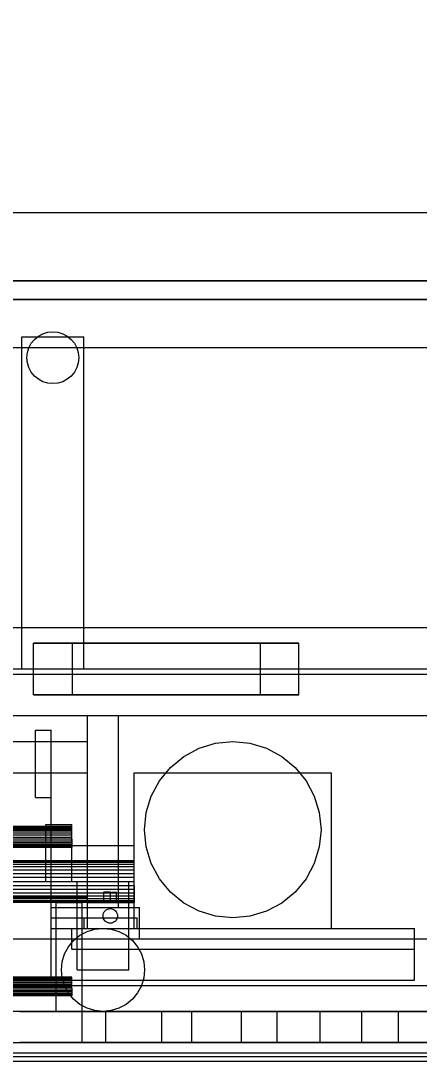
# Model space of a CAD drawing. Header units: millimetres. Extents: x -191664 to 191490, y -197311 to 10263.
# Drawn here: x 2751 to 3135, y -138529 to -137525 of the extents above; entities that cross this region are included whole.
import ezdxf

# ---------------------------------------------------------------- set-up
doc = ezdxf.new("R2010")
doc.units = ezdxf.units.MM
doc.layers.add('DET_secador_frontal', color=7, linetype='Continuous', lineweight=0)
doc.layers.add('R15_COTAS_TRANSPORTE_P', color=1, linetype='Continuous', lineweight=0)
doc.dimstyles.new('PLANTA_20', dxfattribs={"dimtxt": 50, "dimasz": 30, "dimexe": 30, "dimexo": 16, "dimgap": 20, "dimtad": 1, "dimtih": 1, "dimtoh": 1, "dimdec": 1, "dimzin": 0, "dimdsep": 46, "dimcen": 0.09, "dimadec": 0, "dimazin": 0, "dimtfac": 1, "dimtdec": 4, "dimtofl": 0, "dimtmove": 0, "dimatfit": 3, "dimfxl": 1, "dimtolj": 1, "dimtzin": 0, "dimarcsym": 0})

# ---------------------------------------------------------------- blocks, each defined once
blk = doc.blocks.new('*D133')
at = {"layer": 'Defpoints', "color": 0, "transparency": 16777216}
for p in [(439.7, -194148), (217.9, -194406.1), (-500, -194490), (-500, -194490), (500, -194490)]:
    blk.add_point(p, dxfattribs=at)
at = {"layer": 'R15_COTAS_TRANSPORTE_P', "color": 0, "lineweight": -2, "transparency": 16777216}
blk.add_arc((-500, -194490), 722.8, 2.3783, 17.6217, dxfattribs=at)
at = {"layer": 'R15_COTAS_TRANSPORTE_P', "color": 0, "transparency": 16777216}
for points in [[(184.1, -194272.8), (193.6, -194269.6), (179.2, -194242.8)], [(227.1, -194459.9), (217.2, -194460.1), (222.8, -194490)]]:
    blk.add_solid(points, dxfattribs=at)

msp = doc.modelspace()

# ---------------------------------------------------------------- linework, layer by layer
at = {"layer": 'DET_secador_frontal', "color": 33, "true_color": 0xb6a25b}
for p, q in [((1950, -137710), (3762, -137710)), ((1950, -137840), (3762, -137840))]:
    msp.add_line(p, q, dxfattribs=at)
at = {"layer": 'DET_secador_frontal', "color": 253, "true_color": 0xa1afb6}
for p, q in [((3528.93, -137776), (2495.86, -137776)), ((2504.14, -137776), (3537.2, -137776)), ((2495.86, -137794), (3528.93, -137794)), ((3537.2, -137794), (2504.14, -137794))]:
    msp.add_line(p, q, dxfattribs=at)
at = {"layer": 'DET_secador_frontal', "color": 253, "true_color": 0xa6b3ba}
for p, q in [((2751.68, -137830), (2811.68, -137830)), ((2751.68, -138150), (2751.68, -137830)), ((2811.68, -138150), (2811.68, -137830)), ((2590, -138110), (3200, -138110)), ((2590, -138150), (3200, -138150)), ((2751.68, -138150), (2811.68, -138150)), ((2590, -138155), (3200, -138155)), ((2590, -138195), (3200, -138195)), ((2185, -138220), (2815, -138220)), ((2815, -138250), (2815, -138220)), ((2185, -138250), (2815, -138250)), ((2780, -138250), (2815, -138250)), ((2780, -138370), (2780, -138250)), ((2815, -138370), (2815, -138250)), ((2775, -138300), (2800, -138300)), ((2775, -138355), (2775, -138300)), ((2800, -138355), (2800, -138300)), ((2185, -138355), (2815, -138355)), ((2775, -138355), (2800, -138355)), ((2805, -138355), (2855, -138355)), ((2805, -138440), (2805, -138355)), ((2815, -138370), (2815, -138355)), ((2855, -138440), (2855, -138355)), ((2185, -138370), (2815, -138370)), ((2780, -138370), (2815, -138370)), ((2780, -138380), (2865, -138380)), ((2780, -138410), (2780, -138380)), ((2785, -138375), (2810, -138375)), ((2785, -138480), (2785, -138375)), ((2810, -138480), (2810, -138375)), ((2815, -138375), (2860, -138375)), ((2815, -138390), (2815, -138375)), ((2860, -138390), (2860, -138375)), ((2865, -138410), (2865, -138380)), ((2812, -138390), (2863, -138390)), ((2812, -138400), (2812, -138390)), ((2815, -138390), (2860, -138390)), ((2863, -138400), (2863, -138390)), ((2780, -138400), (3130, -138400)), ((2780, -138450), (2780, -138400)), ((2800, -138400), (3130, -138400)), ((2800, -138420), (2800, -138400)), ((2812, -138400), (2863, -138400)), ((3130, -138420), (3130, -138400)), ((3130, -138450), (3130, -138400)), ((800, -138410), (4200, -138410)), ((2780, -138410), (2865, -138410)), ((2800, -138420), (3130, -138420)), ((2805, -138440), (2855, -138440)), ((2780, -138450), (3130, -138450)), ((1200, -138455), (3800, -138455)), ((2785, -138480), (2810, -138480)), ((800, -138510), (4200, -138510))]:
    msp.add_line(p, q, dxfattribs=at)
at = {"layer": 'DET_secador_frontal', "color": 149, "true_color": 0x343e42}
for p, q in [((2764.01, -137832.32), (2767.79, -137829.21)), ((2767.79, -137829.21), (2772.12, -137826.9)), ((2772.12, -137826.9), (2776.81, -137825.48)), ((2776.81, -137825.48), (2781.68, -137825)), ((2781.68, -137825), (2786.56, -137825.48)), ((2786.56, -137825.48), (2791.25, -137826.9)), ((2791.25, -137826.9), (2795.57, -137829.21)), ((2795.57, -137829.21), (2799.36, -137832.32)), ((2757.16, -137845.12), (2758.59, -137840.43)), ((2758.59, -137840.43), (2760.9, -137836.11)), ((2760.9, -137836.11), (2764.01, -137832.32)), ((2799.36, -137832.32), (2802.47, -137836.11)), ((2802.47, -137836.11), (2804.78, -137840.43)), ((2804.78, -137840.43), (2806.2, -137845.12)), ((2756.68, -137850), (2757.16, -137845.12)), ((2757.16, -137854.88), (2756.68, -137850)), ((2806.2, -137845.12), (2806.68, -137850)), ((2806.68, -137850), (2806.2, -137854.88)), ((2758.59, -137859.57), (2757.16, -137854.88)), ((2760.9, -137863.89), (2758.59, -137859.57)), ((2804.78, -137859.57), (2802.47, -137863.89)), ((2806.2, -137854.88), (2804.78, -137859.57)), ((2764.01, -137867.68), (2760.9, -137863.89)), ((2767.79, -137870.79), (2764.01, -137867.68)), ((2772.12, -137873.1), (2767.79, -137870.79)), ((2795.57, -137870.79), (2791.25, -137873.1)), ((2799.36, -137867.68), (2795.57, -137870.79)), ((2802.47, -137863.89), (2799.36, -137867.68)), ((2776.81, -137874.52), (2772.12, -137873.1)), ((2781.68, -137875), (2776.81, -137874.52)), ((2786.56, -137874.52), (2781.68, -137875)), ((2791.25, -137873.1), (2786.56, -137874.52))]:
    msp.add_line(p, q, dxfattribs=at)
at = {"layer": 'DET_secador_frontal', "color": 8, "true_color": 0x667c87}
for p, q in [((2981.51, -138125), (2763.19, -138125)), ((2763.19, -138125), (2800.17, -138125)), ((2763.19, -138175), (2763.19, -138125)), ((2800.17, -138125), (3018.49, -138125)), ((2800.17, -138125), (2800.17, -138175)), ((3018.49, -138125), (2981.51, -138125)), ((2981.51, -138125), (2981.51, -138175)), ((3018.49, -138175), (3018.49, -138125)), ((2800.17, -138175), (2763.19, -138175)), ((2763.19, -138175), (2981.51, -138175)), ((3018.49, -138175), (2800.17, -138175)), ((2981.51, -138175), (3018.49, -138175))]:
    msp.add_line(p, q, dxfattribs=at)
at = {"layer": 'DET_secador_frontal', "color": 55, "true_color": 0xb89d4e}
for p, q in [((2815, -138195), (2845, -138195)), ((2815, -138380), (2815, -138195)), ((2845, -138380), (2845, -138195)), ((2815, -138380), (2845, -138380))]:
    msp.add_line(p, q, dxfattribs=at)
at = {"layer": 'DET_secador_frontal', "color": 253, "true_color": 0x97a8b0}
for p, q in [((2765, -138209), (2780, -138209)), ((2765, -138274), (2765, -138209)), ((2780, -138274), (2780, -138209)), ((2765, -138274), (2780, -138274))]:
    msp.add_line(p, q, dxfattribs=at)
at = {"layer": 'DET_secador_frontal', "color": 157, "true_color": 0x286576}
for p, q in [((2922.47, -138226.47), (2938.42, -138221.63)), ((2938.42, -138221.63), (2955, -138220)), ((2955, -138220), (2971.58, -138221.63)), ((2971.58, -138221.63), (2987.53, -138226.47)), ((2907.78, -138234.33), (2922.47, -138226.47)), ((2987.53, -138226.47), (3002.22, -138234.33)), ((2894.9, -138244.9), (2907.78, -138234.33)), ((3002.22, -138234.33), (3015.1, -138244.9)), ((2884.33, -138257.78), (2894.9, -138244.9)), ((3015.1, -138244.9), (3025.67, -138257.78)), ((2876.47, -138272.47), (2884.33, -138257.78)), ((3025.67, -138257.78), (3033.53, -138272.47)), ((2871.63, -138288.42), (2876.47, -138272.47)), ((3033.53, -138272.47), (3038.37, -138288.42)), ((2870, -138305), (2871.63, -138288.42)), ((3038.37, -138288.42), (3040, -138305)), ((2871.63, -138321.58), (2870, -138305)), ((3040, -138305), (3038.37, -138321.58)), ((2876.47, -138337.53), (2871.63, -138321.58)), ((3038.37, -138321.58), (3033.53, -138337.53)), ((2884.33, -138352.22), (2876.47, -138337.53)), ((3033.53, -138337.53), (3025.67, -138352.22)), ((2894.9, -138365.1), (2884.33, -138352.22)), ((3025.67, -138352.22), (3015.1, -138365.1)), ((2907.78, -138375.67), (2894.9, -138365.1)), ((3015.1, -138365.1), (3002.22, -138375.67)), ((2922.47, -138383.53), (2907.78, -138375.67)), ((2938.42, -138388.37), (2922.47, -138383.53)), ((2987.53, -138383.53), (2971.58, -138388.37)), ((3002.22, -138375.67), (2987.53, -138383.53)), ((2955, -138390), (2938.42, -138388.37)), ((2971.58, -138388.37), (2955, -138390))]:
    msp.add_line(p, q, dxfattribs=at)
at = {"layer": 'DET_secador_frontal', "color": 147, "true_color": 0x35697a}
for p, q in [((2860, -138250), (3050, -138250)), ((2860, -138400), (2860, -138250)), ((3050, -138400), (3050, -138250)), ((2860, -138400), (3050, -138400))]:
    msp.add_line(p, q, dxfattribs=at)
at = {"layer": 'DET_secador_frontal', "color": 253, "true_color": 0xa8b4b9}
for p, q in [((2800, -138302), (2200, -138302)), ((2800, -138302.19), (2200, -138302.19)), ((2800, -138302.76), (2200, -138302.76)), ((2800, -138302.19), (2800, -138302)), ((2800, -138302.76), (2800, -138302.19)), ((2800, -138303.69), (2800, -138302.76)), ((2800, -138303.69), (2200, -138303.69)), ((2800, -138304.93), (2200, -138304.93)), ((2800, -138306.44), (2200, -138306.44)), ((2800, -138308.17), (2200, -138308.17)), ((2800, -138310.05), (2200, -138310.05)), ((2200, -138312), (2800, -138312)), ((2800, -138304.93), (2800, -138303.69)), ((2800, -138306.44), (2800, -138304.93)), ((2800, -138308.17), (2800, -138306.44)), ((2800, -138310.05), (2800, -138308.17)), ((2800, -138312), (2800, -138310.05)), ((2800, -138313.95), (2800, -138312)), ((2800, -138313.95), (2200, -138313.95)), ((2800, -138315.83), (2200, -138315.83)), ((2800, -138317.56), (2200, -138317.56)), ((2800, -138319.07), (2200, -138319.07)), ((2800, -138320.31), (2200, -138320.31)), ((2800, -138321.24), (2200, -138321.24)), ((2800, -138321.81), (2200, -138321.81)), ((2800, -138322), (2200, -138322)), ((2800, -138313.95), (2800, -138315.83)), ((2800, -138315.83), (2800, -138317.56)), ((2800, -138317.56), (2800, -138319.07)), ((2800, -138319.07), (2800, -138320.31)), ((2800, -138320.31), (2800, -138321.24)), ((2800, -138321.24), (2800, -138321.81)), ((2800, -138321.81), (2800, -138322)), ((2860, -138335), (2140, -138335)), ((2860, -138335.38), (2140, -138335.38)), ((2860, -138336.52), (2140, -138336.52)), ((2860, -138338.37), (2140, -138338.37)), ((2860, -138340.86), (2140, -138340.86)), ((2860, -138335.38), (2860, -138335)), ((2860, -138336.52), (2860, -138335.38)), ((2860, -138338.37), (2860, -138336.52)), ((2860, -138340.86), (2860, -138338.37)), ((2860, -138343.89), (2860, -138340.86)), ((2860, -138343.89), (2140, -138343.89)), ((2860, -138347.35), (2140, -138347.35)), ((2860, -138351.1), (2140, -138351.1)), ((2860, -138347.35), (2860, -138343.89)), ((2860, -138351.1), (2860, -138347.35)), ((2860, -138355), (2860, -138351.1)), ((2140, -138355), (2860, -138355)), ((2860, -138358.9), (2140, -138358.9)), ((2860, -138362.65), (2140, -138362.65)), ((2860, -138358.9), (2860, -138355)), ((2860, -138358.9), (2860, -138362.65)), ((2860, -138362.65), (2860, -138366.11)), ((2860, -138366.11), (2140, -138366.11)), ((2860, -138369.14), (2140, -138369.14)), ((2860, -138371.63), (2140, -138371.63)), ((2860, -138373.48), (2140, -138373.48)), ((2860, -138366.11), (2860, -138369.14)), ((2860, -138369.14), (2860, -138371.63)), ((2860, -138371.63), (2860, -138373.48)), ((2860, -138373.48), (2860, -138374.62)), ((2860, -138374.62), (2140, -138374.62)), ((2860, -138375), (2140, -138375)), ((2831.18, -138384.11), (2832.05, -138383.05)), ((2832.05, -138383.05), (2833.11, -138382.18)), ((2833.11, -138382.18), (2834.32, -138381.53)), ((2834.32, -138381.53), (2835.63, -138381.13)), ((2835.63, -138381.13), (2837, -138381)), ((2837, -138381), (2838.37, -138381.13)), ((2838.37, -138381.13), (2839.68, -138381.53)), ((2839.68, -138381.53), (2840.89, -138382.18)), ((2840.89, -138382.18), (2841.95, -138383.05)), ((2841.95, -138383.05), (2842.82, -138384.11)), ((2860, -138374.62), (2860, -138375)), ((2830, -138388), (2830.13, -138386.63)), ((2830.13, -138389.37), (2830, -138388)), ((2830.13, -138386.63), (2830.53, -138385.32)), ((2830.53, -138390.68), (2830.13, -138389.37)), ((2830.53, -138385.32), (2831.18, -138384.11)), ((2831.18, -138391.89), (2830.53, -138390.68)), ((2832.05, -138392.95), (2831.18, -138391.89)), ((2833.11, -138393.82), (2832.05, -138392.95)), ((2841.95, -138392.95), (2840.89, -138393.82)), ((2842.82, -138391.89), (2841.95, -138392.95)), ((2842.82, -138384.11), (2843.47, -138385.32)), ((2843.47, -138390.68), (2842.82, -138391.89)), ((2843.47, -138385.32), (2843.87, -138386.63)), ((2843.87, -138389.37), (2843.47, -138390.68)), ((2843.87, -138386.63), (2844, -138388)), ((2844, -138388), (2843.87, -138389.37)), ((2807.78, -138406.74), (2814.69, -138403.04)), ((2814.69, -138403.04), (2822.2, -138400.77)), ((2822.2, -138400.77), (2830, -138400)), ((2830, -138400), (2837.8, -138400.77)), ((2834.32, -138394.47), (2833.11, -138393.82)), ((2835.63, -138394.87), (2834.32, -138394.47)), ((2837, -138395), (2835.63, -138394.87)), ((2838.37, -138394.87), (2837, -138395)), ((2837.8, -138400.77), (2845.31, -138403.04)), ((2839.68, -138394.47), (2838.37, -138394.87)), ((2840.89, -138393.82), (2839.68, -138394.47)), ((2845.31, -138403.04), (2852.22, -138406.74)), ((2796.74, -138417.78), (2801.72, -138411.72)), ((2801.72, -138411.72), (2807.78, -138406.74)), ((2852.22, -138406.74), (2858.28, -138411.72)), ((2858.28, -138411.72), (2863.26, -138417.78)), ((2793.04, -138424.69), (2796.74, -138417.78)), ((2863.26, -138417.78), (2866.96, -138424.69)), ((2790, -138440), (2790.77, -138432.2)), ((2790.77, -138432.2), (2793.04, -138424.69)), ((2866.96, -138424.69), (2869.23, -138432.2)), ((2869.23, -138432.2), (2870, -138440)), ((2790.77, -138447.8), (2790, -138440)), ((2870, -138440), (2869.23, -138447.8)), ((2800, -138447), (2200, -138447)), ((2800, -138447.17), (2200, -138447.17)), ((2800, -138447.69), (2200, -138447.69)), ((2800, -138448.52), (2200, -138448.52)), ((2800, -138449.64), (2200, -138449.64)), ((2800, -138451), (2200, -138451)), ((2800, -138452.56), (2200, -138452.56)), ((2793.04, -138455.31), (2790.77, -138447.8)), ((2800, -138447.17), (2800, -138447)), ((2800, -138447.69), (2800, -138447.17)), ((2800, -138448.52), (2800, -138447.69)), ((2800, -138449.64), (2800, -138448.52)), ((2800, -138451), (2800, -138449.64)), ((2800, -138452.56), (2800, -138451)), ((2800, -138454.24), (2800, -138452.56)), ((2869.23, -138447.8), (2866.96, -138455.31)), ((2800, -138454.24), (2200, -138454.24)), ((2200, -138456), (2800, -138456)), ((2800, -138457.76), (2200, -138457.76)), ((2800, -138459.44), (2200, -138459.44)), ((2800, -138461), (2200, -138461)), ((2800, -138462.36), (2200, -138462.36)), ((2800, -138463.48), (2200, -138463.48)), ((2796.74, -138462.22), (2793.04, -138455.31)), ((2801.72, -138468.28), (2796.74, -138462.22)), ((2800, -138456), (2800, -138454.24)), ((2800, -138457.76), (2800, -138456)), ((2800, -138457.76), (2800, -138459.44)), ((2800, -138459.44), (2800, -138461)), ((2800, -138461), (2800, -138462.36)), ((2800, -138462.36), (2800, -138463.48)), ((2800, -138463.48), (2800, -138464.31)), ((2863.26, -138462.22), (2858.28, -138468.28)), ((2866.96, -138455.31), (2863.26, -138462.22)), ((2800, -138464.31), (2200, -138464.31)), ((2800, -138464.83), (2200, -138464.83)), ((2800, -138465), (2200, -138465)), ((2800, -138464.31), (2800, -138464.83)), ((2800, -138464.83), (2800, -138465)), ((2807.78, -138473.26), (2801.72, -138468.28)), ((2814.69, -138476.96), (2807.78, -138473.26)), ((2852.22, -138473.26), (2845.31, -138476.96)), ((2858.28, -138468.28), (2852.22, -138473.26)), ((2822.2, -138479.23), (2814.69, -138476.96)), ((2830, -138480), (2822.2, -138479.23)), ((2837.8, -138479.23), (2830, -138480)), ((2845.31, -138476.96), (2837.8, -138479.23))]:
    msp.add_line(p, q, dxfattribs=at)
at = {"layer": 'DET_secador_frontal', "color": 157, "true_color": 0x435b68}
for p, q in [((2780, -138320), (2815, -138320)), ((2780, -138390), (2780, -138320)), ((2780, -138400), (2780, -138320)), ((2815, -138390), (2815, -138320)), ((2815, -138400), (2815, -138320)), ((2780, -138390), (2815, -138390)), ((2780, -138400), (2815, -138400))]:
    msp.add_line(p, q, dxfattribs=at)
at = {"layer": 'DET_secador_frontal', "color": 137, "true_color": 0x48778a}
for p, q in [((2815, -138320), (2860, -138320)), ((2815, -138375), (2815, -138320)), ((2860, -138375), (2860, -138320))]:
    msp.add_line(p, q, dxfattribs=at)
at = {"layer": 'DET_secador_frontal', "color": 9, "true_color": 0xb9c3c7}
for p, q in [((2837, -138365), (2830.94, -138365)), ((2830.94, -138375), (2830.94, -138365)), ((2837, -138365), (2843.06, -138365)), ((2837, -138365), (2837, -138375)), ((2843.06, -138375), (2843.06, -138365)), ((2830.94, -138375), (2837, -138375)), ((2837, -138375), (2843.06, -138375))]:
    msp.add_line(p, q, dxfattribs=at)
at = {"layer": 'DET_secador_frontal', "color": 252, "true_color": 0x889ba4}
for p, q in [((2809.9, -138480), (2732.7, -138480)), ((2749.95, -138480), (2832.87, -138480)), ((2832.87, -138480), (2809.9, -138480)), ((2809.9, -138510), (2809.9, -138480)), ((2886.78, -138480), (2809.9, -138480)), ((2832.87, -138510), (2832.87, -138480)), ((2832.87, -138480), (2915.45, -138480)), ((2915.45, -138480), (2886.78, -138480)), ((2886.78, -138510), (2886.78, -138480)), ((2963.26, -138480), (2886.78, -138480)), ((2915.45, -138510), (2915.45, -138480)), ((2915.45, -138480), (2997.61, -138480)), ((2997.61, -138480), (2963.26, -138480)), ((2963.26, -138510), (2963.26, -138480)), ((3039.27, -138480), (2963.26, -138480)), ((2997.61, -138510), (2997.61, -138480)), ((2997.61, -138480), (3079.25, -138480)), ((3079.25, -138480), (3039.27, -138480)), ((3039.27, -138510), (3039.27, -138480)), ((3114.73, -138480), (3039.27, -138480)), ((3079.25, -138510), (3079.25, -138480)), ((3079.25, -138480), (3160.3, -138480)), ((3160.3, -138480), (3114.73, -138480)), ((3114.73, -138510), (3114.73, -138480)), ((3189.56, -138480), (3114.73, -138480)), ((2732.7, -138510), (2809.9, -138510)), ((2832.87, -138510), (2749.95, -138510)), ((2809.9, -138510), (2832.87, -138510)), ((2809.9, -138510), (2886.78, -138510)), ((2915.45, -138510), (2832.87, -138510)), ((2886.78, -138510), (2915.45, -138510)), ((2886.78, -138510), (2963.26, -138510)), ((2997.61, -138510), (2915.45, -138510)), ((2963.26, -138510), (2997.61, -138510)), ((2963.26, -138510), (3039.27, -138510)), ((3079.25, -138510), (2997.61, -138510)), ((3039.27, -138510), (3079.25, -138510)), ((3039.27, -138510), (3114.73, -138510)), ((3160.3, -138510), (3079.25, -138510)), ((3114.73, -138510), (3160.3, -138510)), ((3114.73, -138510), (3189.56, -138510))]:
    msp.add_line(p, q, dxfattribs=at)
at = {"layer": 'DET_secador_frontal', "color": 253, "true_color": 0xa8b3b5}
for p, q in [((1250, -138520), (3750, -138520)), ((3750, -138524), (1250, -138524))]:
    msp.add_line(p, q, dxfattribs=at)
at = {"layer": 'DET_secador_frontal', "color": 8, "true_color": 0x617680}
msp.add_line((1250, -138528), (3750, -138528), dxfattribs=at)

# ---------------------------------------------------------------- dimensions: what is measured, and where the dimension line sits
at = {"layer": 'R15_COTAS_TRANSPORTE_P'}
dim = msp.add_angular_dim_2l(base=(217.89, -194406.09), line1=((-500, -194490), (500, -194490)), line2=((-500, -194490), (439.69, -194147.98)), dimstyle='PLANTA_20', dxfattribs=at)
dim.commit()
dim.dimension.update_dxf_attribs({"geometry": '*D133', "text_midpoint": (191490.46, -33543.69)})

doc.saveas('drawing.dxf')
